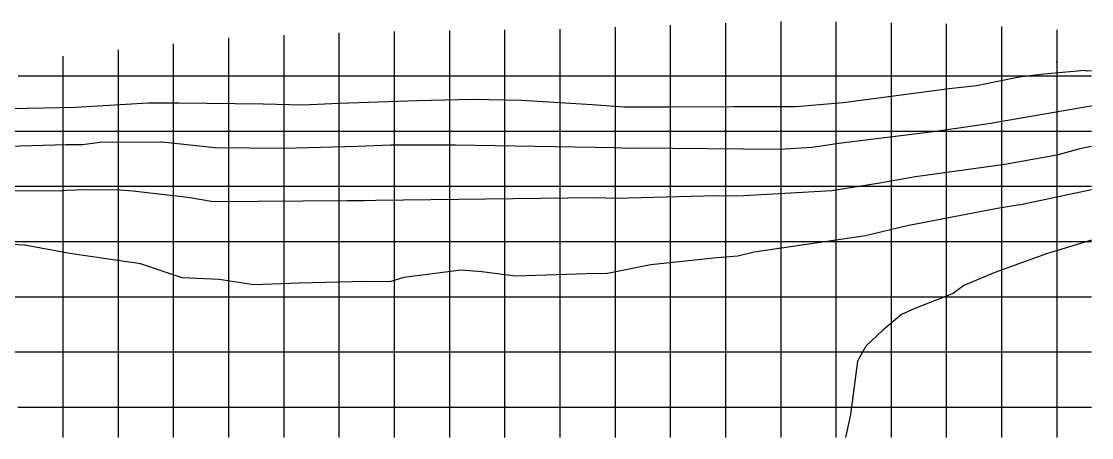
# Model space of a CAD drawing. Header units: millimetres. Extents: x 13.2 to 111, y -19 to -0.2.
# Drawn here: x 62.54 to 111, y -19 to -0.16 of the extents above; entities that cross this region are included whole.
import ezdxf

# ---------------------------------------------------------------- set-up
doc = ezdxf.new("R2010")
doc.units = ezdxf.units.MM
doc.header["$MEASUREMENT"] = 0
doc.layers.add('Ú²Ô 06', color=240, linetype='Continuous', true_color=0xff0033)

msp = doc.modelspace()

# ---------------------------------------------------------------- linework, layer by layer
at = {"layer": 'Ú²Ô 06'}
for p, q in [((89.422, -0.425, 26.979), (89.422, -0.517, 27.386)), ((91.922, -0.331, 26.635), (91.922, -0.442, 27.078)), ((91.922, -0.442, 27.078), (91.922, -0.54, 27.513)), ((94.422, -0.232, 26.345), (94.422, -0.476, 27.329)), ((94.422, -0.476, 27.329), (94.422, -0.573, 27.641)), ((96.922, -0.158, 26.215), (96.922, -0.21, 26.424)), ((96.922, -0.21, 26.424), (96.922, -0.627, 27.772)), ((99.422, -0.174, 26.246), (99.422, -0.674, 27.883)), ((101.922, -0.223, 26.44), (101.922, -0.483, 27.386)), ((101.922, -0.483, 27.386), (101.922, -0.891, 28.766)), ((104.422, -0.271, 26.817), (104.422, -0.283, 26.862)), ((104.422, -0.283, 26.862), (104.422, -0.481, 27.532)), ((104.422, -0.481, 27.532), (104.422, -1.059, 29.528)), ((106.922, -0.381, 27.466), (106.922, -0.571, 28.305)), ((71.922, -0.907, 28.309), (71.922, -0.923, 28.355)), ((71.922, -0.923, 28.355), (71.922, -0.976, 28.494)), ((74.422, -0.775, 28.146), (74.422, -1.368, 29.578)), ((76.922, -0.674, 27.986), (76.922, -0.76, 28.242)), ((76.922, -0.76, 28.242), (76.922, -1.188, 29.207)), ((79.422, -0.615, 27.825), (79.422, -0.939, 28.791)), ((79.422, -0.939, 28.791), (79.422, -1.439, 29.919)), ((81.922, -0.571, 27.663), (81.922, -0.871, 28.571)), ((81.922, -0.871, 28.571), (81.922, -1.122, 29.257)), ((84.422, -0.534, 27.496), (84.422, -0.831, 28.283)), ((84.422, -0.831, 28.283), (84.422, -1.31, 29.591)), ((86.922, -0.504, 27.316), (86.922, -0.766, 28.009)), ((86.922, -0.766, 28.009), (86.922, -1.379, 29.672)), ((89.422, -0.517, 27.386), (89.422, -0.976, 28.559)), ((91.922, -0.54, 27.513), (91.922, -0.966, 28.602)), ((91.922, -0.966, 28.602), (91.922, -1.273, 29.353)), ((94.422, -0.573, 27.641), (94.422, -0.867, 28.363)), ((94.422, -0.867, 28.363), (94.422, -1.291, 29.401)), ((96.922, -0.627, 27.772), (96.922, -1.073, 28.866)), ((99.422, -0.674, 27.883), (99.422, -0.681, 27.903)), ((99.422, -0.681, 27.903), (99.422, -0.685, 27.913)), ((99.422, -0.685, 27.913), (99.422, -1.404, 29.684)), ((101.922, -0.891, 28.766), (101.922, -1.243, 29.609)), ((106.922, -0.571, 28.305), (106.922, -0.959, 29.645)), ((106.922, -0.959, 29.645), (106.922, -1.524, 31.082)), ((109.422, -0.532, 28.277), (109.422, -0.855, 29.715)), ((109.422, -0.855, 29.715), (109.422, -0.873, 29.784)), ((109.422, -0.873, 29.784), (109.422, -0.898, 29.872)), ((109.422, -0.898, 29.872), (109.422, -1.72, 32.01)), ((66.922, -1.439, 28.751), (66.922, -1.918, 30.034)), ((69.422, -1.166, 28.504), (69.422, -1.494, 29.388)), ((71.922, -0.976, 28.494), (71.922, -1.68, 30.208)), ((74.422, -1.368, 29.578), (74.422, -1.713, 30.383)), ((76.922, -1.188, 29.207), (76.922, -1.77, 30.563)), ((79.422, -1.439, 29.919), (79.422, -1.802, 30.687)), ((81.922, -1.122, 29.257), (81.922, -1.741, 30.612)), ((84.422, -1.31, 29.591), (84.422, -1.559, 30.136)), ((86.922, -1.379, 29.672), (86.922, -1.609, 30.075)), ((89.422, -0.976, 28.559), (89.422, -1.302, 29.442)), ((89.422, -1.302, 29.442), (89.422, -1.917, 30.52)), ((91.922, -1.273, 29.353), (91.922, -2.028, 30.671)), ((94.422, -1.291, 29.401), (94.422, -1.605, 29.948)), ((96.922, -1.073, 28.866), (96.922, -1.338, 29.517)), ((96.922, -1.338, 29.517), (96.922, -2.052, 30.83)), ((99.422, -1.404, 29.684), (99.422, -1.495, 29.852)), ((101.922, -1.243, 29.609), (101.922, -1.74, 30.602)), ((104.422, -1.059, 29.528), (104.422, -1.13, 29.708)), ((104.422, -1.13, 29.708), (104.422, -1.854, 31.262)), ((64.422, -1.728, 29.06), (64.422, -1.768, 29.169)), ((64.422, -1.768, 29.169), (64.422, -2.327, 30.686)), ((66.922, -1.918, 30.034), (66.922, -2.013, 30.291)), ((69.422, -1.494, 29.388), (69.422, -1.784, 30.163)), ((69.422, -1.784, 30.163), (69.422, -2.387, 31.264)), ((71.922, -1.68, 30.208), (71.922, -2.095, 30.938)), ((74.422, -1.713, 30.383), (74.422, -2.735, 31.926)), ((76.922, -1.77, 30.563), (76.922, -2.354, 31.445)), ((79.422, -1.802, 30.687), (79.422, -2.342, 31.57)), ((81.922, -1.741, 30.612), (81.922, -1.812, 30.763)), ((81.922, -1.812, 30.763), (81.922, -1.888, 30.888)), ((81.922, -1.888, 30.888), (81.922, -2.69, 32.174)), ((84.422, -1.559, 30.136), (84.422, -2.35, 31.633)), ((86.922, -1.609, 30.075), (86.922, -2.004, 30.849)), ((89.422, -1.917, 30.52), (89.422, -2.025, 30.714)), ((94.422, -1.605, 29.948), (94.422, -2.165, 30.967)), ((99.422, -1.495, 29.852), (99.422, -2, 30.931)), ((101.922, -1.74, 30.602), (101.922, -1.916, 30.979)), ((101.922, -1.916, 30.979), (101.922, -2.585, 32.163)), ((104.422, -1.854, 31.262), (104.422, -1.977, 31.533)), ((106.922, -1.524, 31.082), (106.922, -1.807, 31.688)), ((106.922, -1.807, 31.688), (106.922, -1.935, 31.974)), ((106.922, -1.935, 31.974), (106.922, -2.039, 32.265)), ((109.422, -1.72, 32.01), (109.422, -1.945, 32.459)), ((64.422, -2.327, 30.686), (64.422, -3.355, 32.497)), ((66.922, -2.013, 30.291), (66.922, -2.219, 30.656)), ((66.922, -2.219, 30.656), (66.922, -3.052, 32.207)), ((69.422, -2.387, 31.264), (69.422, -2.634, 31.724)), ((71.922, -2.095, 30.938), (71.922, -2.851, 32.101)), ((76.922, -2.354, 31.445), (76.922, -3.178, 32.723)), ((79.422, -2.342, 31.57), (79.422, -2.945, 32.505)), ((84.422, -2.35, 31.633), (84.422, -2.413, 31.734)), ((84.422, -2.413, 31.734), (84.422, -2.698, 32.194)), ((86.922, -2.004, 30.849), (86.922, -2.374, 31.555)), ((86.922, -2.374, 31.555), (86.922, -2.849, 32.291)), ((89.422, -2.025, 30.714), (89.422, -2.207, 31.062)), ((89.422, -2.207, 31.062), (89.422, -2.602, 31.836)), ((91.922, -2.028, 30.671), (91.922, -2.21, 30.997)), ((91.922, -2.21, 30.997), (91.922, -2.295, 31.16)), ((91.922, -2.295, 31.16), (91.922, -2.481, 31.383)), ((94.422, -2.165, 30.967), (94.422, -2.854, 32)), ((96.922, -2.052, 30.83), (96.922, -2.083, 30.887)), ((96.922, -2.083, 30.887), (96.922, -2.099, 30.909)), ((96.922, -2.099, 30.909), (96.922, -4.569, 34.473)), ((99.422, -2, 30.931), (99.422, -2.33, 31.516)), ((99.422, -2.33, 31.516), (99.422, -4.01, 33.876)), ((104.422, -1.977, 31.533), (104.422, -2.256, 32.07)), ((104.422, -2.256, 32.07), (104.422, -3.185, 33.605)), ((106.922, -2.039, 32.265), (106.922, -2.321, 32.814)), ((106.922, -2.321, 32.814), (106.922, -3.049, 34.01)), ((110.701, -2.377, 33.68), (108.832, -2.553, 33.68)), ((109.422, -1.945, 32.459), (109.422, -2.029, 32.651)), ((109.422, -2.029, 32.651), (109.422, -1.991, 32.808)), ((109.422, -1.991, 32.808), (109.422, -2.007, 32.853)), ((109.422, -2.007, 32.853), (109.422, -2.03, 32.898)), ((109.422, -2.03, 32.898), (109.422, -2.548, 33.763)), ((110.766, -2.407, 33.68), (110.701, -2.377, 33.68)), ((111, -2.394, 33.68), (110.766, -2.407, 33.68)), ((66.136, -2.638, 31.342), (62.394, -2.638, 31.103)), ((69.403, -2.638, 31.728), (66.136, -2.638, 31.342)), ((69.941, -2.638, 31.778), (69.403, -2.638, 31.728)), ((69.422, -2.634, 31.724), (69.422, -3.12, 32.553)), ((70.691, -2.638, 31.771), (69.941, -2.638, 31.778)), ((74.349, -2.638, 31.776), (70.691, -2.638, 31.771)), ((71.922, -2.851, 32.101), (71.922, -3.448, 33.056)), ((76.355, -2.638, 31.852), (74.349, -2.638, 31.776)), ((74.422, -2.735, 31.926), (74.422, -3.285, 32.772)), ((80.173, -2.638, 32.072), (76.355, -2.638, 31.852)), ((80.916, -2.638, 32.089), (80.173, -2.638, 32.072)), ((82.391, -2.638, 32.092), (80.916, -2.638, 32.089)), ((81.922, -2.69, 32.174), (81.922, -3.002, 32.679)), ((84.459, -2.638, 32.097), (82.391, -2.638, 32.092)), ((84.422, -2.698, 32.194), (84.422, -3.257, 33.077)), ((85.853, -2.638, 32.018), (84.459, -2.638, 32.097)), ((87.538, -2.638, 31.932), (85.853, -2.638, 32.018)), ((86.922, -2.849, 32.291), (86.922, -3.005, 32.537)), ((88.157, -2.638, 31.995), (87.538, -2.638, 31.932)), ((89.695, -2.638, 31.885), (88.157, -2.638, 31.995)), ((89.422, -2.602, 31.836), (89.422, -2.754, 32.132)), ((89.422, -2.754, 32.132), (89.422, -3.391, 32.9)), ((89.819, -2.638, 31.876), (89.695, -2.638, 31.885)), ((89.94, -2.638, 31.872), (89.819, -2.638, 31.876)), ((91.701, -2.638, 31.605), (89.94, -2.638, 31.872)), ((92.349, -2.638, 31.64), (91.701, -2.638, 31.605)), ((91.922, -2.481, 31.383), (91.922, -3.258, 32.543)), ((95.138, -2.638, 31.688), (92.349, -2.638, 31.64)), ((94.422, -2.854, 32), (94.422, -3.924, 33.544)), ((97.158, -2.638, 31.687), (95.138, -2.638, 31.688)), ((102.102, -2.638, 32.258), (97.158, -2.638, 31.687)), ((101.922, -2.585, 32.163), (101.922, -2.729, 32.366)), ((101.922, -2.729, 32.366), (101.922, -4.164, 34.639)), ((102.271, -2.638, 32.293), (102.102, -2.638, 32.258)), ((105.763, -2.638, 32.955), (102.271, -2.638, 32.293)), ((107.834, -2.638, 33.632), (105.763, -2.638, 32.955)), ((107.72, -2.689, 33.68), (105.795, -3.072, 33.68)), ((108.832, -2.553, 33.68), (107.72, -2.689, 33.68)), ((110.636, -2.638, 34.064), (107.834, -2.638, 33.632)), ((109.422, -2.548, 33.763), (109.422, -2.866, 34.165)), ((109.422, -2.866, 34.165), (109.422, -3.76, 35.535)), ((111, -2.638, 34.138), (110.636, -2.638, 34.064)), ((64.422, -3.355, 32.497), (64.422, -3.435, 32.643)), ((66.922, -3.052, 32.207), (66.922, -3.483, 32.944)), ((69.422, -3.12, 32.553), (69.422, -3.516, 33.188)), ((74.422, -3.285, 32.772), (74.422, -3.38, 32.925)), ((74.422, -3.38, 32.925), (74.422, -3.548, 33.163)), ((76.922, -3.178, 32.723), (76.922, -3.866, 33.678)), ((79.422, -2.945, 32.505), (79.422, -4.481, 34.638)), ((81.922, -3.002, 32.679), (81.922, -4.09, 34.189)), ((84.422, -3.257, 33.077), (84.422, -3.44, 33.327)), ((86.922, -3.005, 32.537), (86.922, -4.438, 34.486)), ((89.422, -3.391, 32.9), (89.422, -3.519, 32.992)), ((91.922, -3.258, 32.543), (91.922, -3.47, 32.888)), ((104.544, -3.216, 33.68), (99.748, -3.843, 33.68)), ((104.422, -3.185, 33.605), (104.422, -3.767, 34.527)), ((105.795, -3.072, 33.68), (104.544, -3.216, 33.68)), ((106.922, -3.049, 34.01), (106.922, -3.337, 34.373)), ((106.922, -3.337, 34.373), (106.922, -3.609, 34.79)), ((64.422, -3.435, 32.643), (64.422, -3.49, 32.736)), ((64.422, -3.49, 32.736), (64.422, -5.066, 35.302)), ((68.28, -3.865, 33.68), (64.989, -4.061, 33.68)), ((66.922, -3.483, 32.944), (66.922, -4.515, 34.585)), ((68.97, -3.86, 33.68), (68.28, -3.865, 33.68)), ((69.667, -3.865, 33.68), (68.97, -3.86, 33.68)), ((69.422, -3.516, 33.188), (69.422, -3.745, 33.512)), ((69.422, -3.745, 33.512), (69.422, -5.429, 35.892)), ((73.491, -3.903, 33.68), (69.667, -3.865, 33.68)), ((71.922, -3.448, 33.056), (71.922, -4.502, 34.55)), ((74.422, -3.548, 33.163), (74.422, -4.976, 35.125)), ((76.927, -3.867, 33.68), (75.289, -3.944, 33.68)), ((76.922, -3.866, 33.678), (76.922, -5.038, 35.216)), ((80.48, -3.758, 33.68), (76.927, -3.867, 33.68)), ((82.975, -3.697, 33.68), (80.48, -3.758, 33.68)), ((85.183, -3.744, 33.68), (82.975, -3.697, 33.68)), ((84.422, -3.44, 33.327), (84.422, -5.12, 35.388)), ((88.385, -3.93, 33.68), (85.183, -3.744, 33.68)), ((89.422, -3.519, 32.992), (89.422, -5.008, 35.064)), ((91.922, -3.47, 32.888), (91.922, -3.983, 33.592)), ((99.748, -3.843, 33.68), (97.604, -4.019, 33.68)), ((104.422, -3.767, 34.527), (104.422, -4.737, 35.75)), ((106.922, -3.609, 34.79), (106.922, -6.27, 38.19)), ((109.422, -3.76, 35.535), (109.422, -6.233, 38.695)), ((64.989, -4.061, 33.68), (62.073, -4.109, 33.68)), ((75.289, -3.944, 33.68), (73.491, -3.903, 33.68)), ((81.922, -4.09, 34.189), (81.922, -4.863, 35.138)), ((89.822, -4.045, 33.68), (88.385, -3.93, 33.68)), ((91.854, -4.047, 33.68), (89.822, -4.045, 33.68)), ((94.787, -4.018, 33.68), (91.854, -4.047, 33.68)), ((91.922, -3.983, 33.592), (91.922, -5.493, 35.688)), ((94.422, -3.924, 33.544), (94.422, -5.205, 35.323)), ((97.604, -4.019, 33.68), (94.787, -4.018, 33.68)), ((99.422, -4.01, 33.876), (99.422, -4.562, 34.751)), ((101.922, -4.164, 34.639), (101.922, -6.859, 38.036)), ((110.972, -3.997, 36.18), (106.332, -4.799, 36.18)), ((111, -3.989, 36.18), (110.972, -3.997, 36.18)), ((66.922, -4.515, 34.585), (66.922, -5.34, 35.751)), ((71.922, -4.502, 34.55), (71.922, -4.756, 34.9)), ((71.922, -4.756, 34.9), (71.922, -7.089, 37.541)), ((79.422, -4.481, 34.638), (79.422, -4.785, 35.037)), ((79.422, -4.785, 35.037), (79.422, -5.594, 35.989)), ((86.922, -4.438, 34.486), (86.922, -5.377, 35.638)), ((96.922, -4.569, 34.473), (96.922, -4.918, 34.958)), ((99.422, -4.562, 34.751), (99.422, -5.615, 36.078)), ((106.332, -4.799, 36.18), (103.952, -5.136, 36.18)), ((104.422, -4.737, 35.75), (104.422, -7.588, 39.436)), ((65.405, -5.138, 35.444), (59.575, -5.138, 35.185)), ((64.422, -5.066, 35.302), (64.422, -5.23, 35.528)), ((64.422, -5.23, 35.528), (64.422, -5.821, 36.277)), ((65.585, -5.138, 35.449), (65.405, -5.138, 35.444)), ((65.621, -5.138, 35.453), (65.585, -5.138, 35.449)), ((68.921, -5.138, 35.486), (65.621, -5.138, 35.453)), ((70.213, -5.138, 35.471), (68.921, -5.138, 35.486)), ((71.352, -5.138, 35.338), (70.213, -5.138, 35.471)), ((76.06, -5.138, 35.293), (71.352, -5.138, 35.338)), ((74.422, -4.976, 35.125), (74.422, -5.91, 36.182)), ((76.129, -5.138, 35.295), (76.06, -5.138, 35.293)), ((79.868, -5.138, 35.474), (76.129, -5.138, 35.295)), ((76.922, -5.038, 35.216), (76.922, -5.47, 35.724)), ((81.081, -5.138, 35.473), (79.868, -5.138, 35.474)), ((84.591, -5.138, 35.405), (81.081, -5.138, 35.473)), ((81.922, -4.863, 35.138), (81.922, -5.613, 36.009)), ((84.422, -5.12, 35.388), (84.422, -7.024, 37.6)), ((88.674, -5.138, 35.299), (84.591, -5.138, 35.405)), ((89.547, -5.138, 35.23), (88.674, -5.138, 35.299)), ((89.422, -5.008, 35.064), (89.422, -5.436, 35.646)), ((89.999, -5.138, 35.179), (89.547, -5.138, 35.23)), ((90.693, -5.138, 35.178), (89.999, -5.138, 35.179)), ((95.011, -5.138, 35.237), (90.693, -5.138, 35.178)), ((94.422, -5.205, 35.323), (94.422, -8.309, 38.968)), ((97.57, -5.138, 35.209), (95.011, -5.138, 35.237)), ((96.922, -4.918, 34.958), (96.922, -5.873, 36.08)), ((98.008, -5.138, 35.24), (97.57, -5.138, 35.209)), ((98.495, -5.138, 35.333), (98.008, -5.138, 35.24)), ((103.95, -5.138, 36.181), (98.495, -5.138, 35.333)), ((103.952, -5.136, 36.18), (99.548, -5.68, 36.18)), ((106.468, -5.138, 36.643), (103.95, -5.138, 36.181)), ((110.181, -5.138, 37.463), (106.468, -5.138, 36.643)), ((111, -5.138, 37.781), (110.181, -5.138, 37.463)), ((64.564, -5.739, 36.18), (59.632, -5.883, 36.18)), ((65.313, -5.746, 36.18), (64.564, -5.739, 36.18)), ((66.087, -5.642, 36.18), (65.313, -5.746, 36.18)), ((68.878, -5.628, 36.18), (66.087, -5.642, 36.18)), ((66.922, -5.34, 35.751), (66.922, -6.264, 37.078)), ((68.894, -5.63, 36.18), (68.878, -5.628, 36.18)), ((68.918, -5.632, 36.18), (68.894, -5.63, 36.18)), ((71.303, -5.881, 36.18), (68.918, -5.632, 36.18)), ((69.422, -5.429, 35.892), (69.422, -6.029, 36.567)), ((76.922, -5.47, 35.724), (76.922, -6.539, 37.025)), ((79.258, -5.762, 36.18), (77.765, -5.823, 36.18)), ((82.191, -5.764, 36.18), (79.258, -5.762, 36.18)), ((79.422, -5.594, 35.989), (79.422, -6.345, 36.837)), ((81.922, -5.613, 36.009), (81.922, -6.718, 37.256)), ((89.386, -5.884, 36.18), (82.191, -5.764, 36.18)), ((86.922, -5.377, 35.638), (86.922, -6.515, 36.961)), ((89.422, -5.436, 35.646), (89.422, -5.635, 35.889)), ((89.422, -5.635, 35.889), (89.422, -5.875, 36.168)), ((91.922, -5.493, 35.688), (91.922, -6.805, 37.23)), ((99.548, -5.68, 36.18), (98.343, -5.872, 36.18)), ((99.422, -5.615, 36.078), (99.422, -8.243, 39.212)), ((64.422, -5.821, 36.277), (64.422, -7.641, 38.437)), ((66.922, -6.264, 37.078), (66.922, -6.707, 37.571)), ((69.422, -6.029, 36.567), (69.422, -7.437, 38.126)), ((74.428, -5.907, 36.18), (71.303, -5.881, 36.18)), ((74.422, -5.91, 36.182), (74.422, -6.928, 37.422)), ((77.765, -5.823, 36.18), (74.428, -5.907, 36.18)), ((90.041, -5.907, 36.18), (89.386, -5.884, 36.18)), ((89.422, -5.875, 36.168), (89.422, -8.389, 38.909)), ((90.413, -5.897, 36.18), (90.041, -5.907, 36.18)), ((96.848, -5.957, 36.18), (90.413, -5.897, 36.18)), ((98.343, -5.872, 36.18), (96.848, -5.957, 36.18)), ((96.922, -5.873, 36.08), (96.922, -8.826, 39.761)), ((106.922, -6.27, 38.19), (106.922, -8.281, 40.79)), ((109.432, -6.219, 38.68), (107.066, -6.629, 38.68)), ((109.422, -6.233, 38.695), (109.422, -6.958, 39.706)), ((110.46, -5.933, 38.68), (109.432, -6.219, 38.68)), ((111, -5.82, 38.68), (110.46, -5.933, 38.68)), ((66.922, -6.707, 37.571), (66.922, -7.505, 38.419)), ((76.922, -6.539, 37.025), (76.922, -8.222, 38.632)), ((79.422, -6.345, 36.837), (79.422, -8.11, 38.543)), ((81.922, -6.718, 37.256), (81.922, -7.628, 38.136)), ((86.922, -6.515, 36.961), (86.922, -7.73, 38.286)), ((107.066, -6.629, 38.68), (103.026, -7.201, 38.68)), ((71.922, -7.089, 37.541), (71.922, -7.317, 37.818)), ((74.422, -6.928, 37.422), (74.422, -7.876, 38.327)), ((84.422, -7.024, 37.6), (84.422, -7.09, 37.675)), ((84.422, -7.09, 37.675), (84.422, -7.145, 37.729)), ((84.422, -7.145, 37.729), (84.422, -9.154, 39.555)), ((91.922, -6.805, 37.23), (91.922, -8.417, 39.015)), ((103.026, -7.201, 38.68), (101.41, -7.479, 38.68)), ((101.922, -6.859, 38.036), (101.922, -6.895, 38.081)), ((101.922, -6.895, 38.081), (101.922, -9.124, 40.769)), ((109.422, -6.958, 39.706), (109.422, -8.614, 41.808)), ((64.424, -7.638, 38.432), (61.245, -7.638, 38.464)), ((64.422, -7.641, 38.437), (64.422, -7.905, 38.771)), ((64.816, -7.638, 38.499), (64.424, -7.638, 38.432)), ((66.241, -7.638, 38.54), (64.816, -7.638, 38.499)), ((67.099, -7.638, 38.538), (66.241, -7.638, 38.54)), ((66.922, -7.505, 38.419), (66.922, -7.917, 38.79)), ((67.401, -7.638, 38.519), (67.099, -7.638, 38.538)), ((70.866, -7.638, 38.157), (67.401, -7.638, 38.519)), ((69.422, -7.437, 38.126), (69.422, -8.538, 39.121)), ((71.206, -7.638, 38.106), (70.866, -7.638, 38.157)), ((72.705, -7.638, 38.117), (71.206, -7.638, 38.106)), ((71.922, -7.317, 37.818), (71.922, -7.529, 38.021)), ((71.922, -7.529, 38.021), (71.922, -9.817, 39.913)), ((78.297, -7.638, 38.06), (72.705, -7.638, 38.117)), ((81.871, -7.638, 38.144), (78.297, -7.638, 38.06)), ((84.699, -7.638, 38.18), (81.871, -7.638, 38.144)), ((81.922, -7.628, 38.136), (81.922, -8.85, 39.247)), ((86.57, -7.638, 38.198), (84.699, -7.638, 38.18)), ((89.612, -7.638, 38.083), (86.57, -7.638, 38.198)), ((86.922, -7.73, 38.286), (86.922, -8.871, 39.324)), ((93.307, -7.638, 38.192), (89.612, -7.638, 38.083)), ((95.367, -7.638, 38.17), (93.307, -7.638, 38.192)), ((99.147, -7.638, 38.437), (95.367, -7.638, 38.17)), ((101.282, -7.638, 38.844), (99.147, -7.638, 38.437)), ((101.41, -7.479, 38.68), (99.233, -7.827, 38.68)), ((104.601, -7.638, 39.533), (101.282, -7.638, 38.844)), ((104.422, -7.588, 39.436), (104.422, -8.874, 40.986)), ((107.47, -7.638, 40.058), (104.601, -7.638, 39.533)), ((108.449, -7.638, 40.275), (107.47, -7.638, 40.058)), ((108.735, -7.638, 40.386), (108.449, -7.638, 40.275)), ((111, -7.638, 40.988), (108.735, -7.638, 40.386)), ((64.326, -7.845, 38.68), (61.058, -7.818, 38.68)), ((64.555, -7.815, 38.68), (64.326, -7.845, 38.68)), ((64.422, -7.905, 38.771), (64.422, -7.993, 38.865)), ((64.422, -7.993, 38.865), (64.422, -8.177, 39.031)), ((64.422, -8.177, 39.031), (64.422, -9.537, 40.346)), ((65.46, -7.79, 38.68), (64.555, -7.815, 38.68)), ((66.999, -7.795, 38.68), (65.46, -7.79, 38.68)), ((66.922, -7.917, 38.79), (66.922, -9.281, 39.967)), ((67.591, -7.837, 38.68), (66.999, -7.795, 38.68)), ((70.083, -8.126, 38.68), (67.591, -7.837, 38.68)), ((71.225, -8.332, 38.68), (70.083, -8.126, 38.68)), ((74.422, -7.876, 38.327), (74.422, -9.228, 39.445)), ((76.922, -8.222, 38.632), (76.922, -8.64, 38.977)), ((84.821, -8.186, 38.68), (78.584, -8.272, 38.68)), ((79.422, -8.11, 38.543), (79.422, -8.546, 38.939)), ((88.501, -8.146, 38.68), (84.821, -8.186, 38.68)), ((89.478, -8.18, 38.68), (88.501, -8.146, 38.68)), ((94.007, -8.059, 38.68), (89.478, -8.18, 38.68)), ((94.988, -8.068, 38.68), (94.007, -8.059, 38.68)), ((99.233, -7.827, 38.68), (94.988, -8.068, 38.68)), ((111, -7.789, 41.18), (107.932, -8.431, 41.18)), ((69.422, -8.538, 39.121), (69.422, -9.271, 39.73)), ((77.309, -8.276, 38.68), (71.225, -8.332, 38.68)), ((76.922, -8.64, 38.977), (76.922, -9.786, 39.858)), ((78.07, -8.284, 38.68), (77.309, -8.276, 38.68)), ((78.584, -8.272, 38.68), (78.07, -8.284, 38.68)), ((79.422, -8.546, 38.939), (79.422, -9.197, 39.456)), ((89.422, -8.389, 38.909), (89.422, -8.39, 38.911)), ((89.422, -8.39, 38.911), (89.422, -10.284, 40.434)), ((91.922, -8.417, 39.015), (91.922, -9.45, 39.929)), ((94.422, -8.309, 38.968), (94.422, -8.445, 39.119)), ((94.422, -8.445, 39.119), (94.422, -10.512, 40.948)), ((99.422, -8.243, 39.212), (99.422, -9.242, 40.458)), ((106.656, -8.65, 41.18), (102.656, -9.406, 41.18)), ((107.641, -8.481, 41.18), (106.656, -8.65, 41.18)), ((106.922, -8.281, 40.79), (106.922, -8.623, 41.203)), ((106.922, -8.623, 41.203), (106.922, -8.88, 41.453)), ((107.799, -8.458, 41.18), (107.641, -8.481, 41.18)), ((107.892, -8.442, 41.18), (107.799, -8.458, 41.18)), ((107.932, -8.431, 41.18), (107.892, -8.442, 41.18)), ((109.422, -8.614, 41.808), (109.422, -8.96, 42.144)), ((79.422, -9.197, 39.456), (79.422, -9.623, 39.823)), ((81.922, -8.85, 39.247), (81.922, -10.677, 40.698)), ((84.422, -9.154, 39.555), (84.422, -9.663, 39.96)), ((86.922, -8.871, 39.324), (86.922, -9.681, 39.976)), ((96.922, -8.826, 39.761), (96.922, -10.037, 40.835)), ((101.922, -9.124, 40.769), (101.922, -9.384, 41.023)), ((104.422, -8.874, 40.986), (104.422, -9.458, 41.556)), ((106.922, -8.88, 41.453), (106.922, -9.569, 42.226)), ((109.422, -8.96, 42.144), (109.422, -9.7, 42.975)), ((64.422, -9.537, 40.346), (64.422, -9.839, 40.638)), ((66.922, -9.281, 39.967), (66.922, -10.52, 40.839)), ((69.422, -9.271, 39.73), (69.422, -10.614, 40.668)), ((74.422, -9.228, 39.445), (74.422, -9.978, 40.021)), ((79.422, -9.623, 39.823), (79.422, -10.406, 40.452)), ((84.422, -9.663, 39.96), (84.422, -10.454, 40.516)), ((86.922, -9.681, 39.976), (86.922, -10.403, 40.495)), ((91.922, -9.45, 39.929), (91.922, -10.495, 40.743)), ((99.422, -9.242, 40.458), (99.422, -9.442, 40.634)), ((99.422, -9.442, 40.634), (99.422, -10.667, 41.705)), ((102.656, -9.406, 41.18), (100.769, -9.869, 41.18)), ((101.922, -9.384, 41.023), (101.922, -10.604, 41.969)), ((104.422, -9.458, 41.556), (104.422, -9.831, 41.846)), ((106.922, -9.569, 42.226), (106.922, -10.009, 42.595)), ((63.278, -10.138, 40.993), (60.924, -10.138, 41.129)), ((65.264, -10.138, 40.741), (63.278, -10.138, 40.993)), ((64.422, -9.839, 40.638), (64.422, -10.984, 41.443)), ((66.582, -10.138, 40.6), (65.264, -10.138, 40.741)), ((68.128, -10.138, 40.464), (66.582, -10.138, 40.6)), ((70.79, -10.138, 40.199), (68.128, -10.138, 40.464)), ((71.134, -10.138, 40.142), (70.79, -10.138, 40.199)), ((71.437, -10.138, 40.134), (71.134, -10.138, 40.142)), ((76.331, -10.138, 40.105), (71.437, -10.138, 40.134)), ((71.922, -9.817, 39.913), (71.922, -9.972, 40.032)), ((71.922, -9.972, 40.032), (71.922, -10.623, 40.42)), ((74.422, -9.978, 40.021), (74.422, -10.816, 40.521)), ((76.641, -10.138, 40.102), (76.331, -10.138, 40.105)), ((77.012, -10.138, 40.111), (76.641, -10.138, 40.102)), ((76.922, -9.786, 39.858), (76.922, -10.008, 40.036)), ((76.922, -10.008, 40.036), (76.922, -10.081, 40.075)), ((76.922, -10.081, 40.075), (76.922, -11.744, 41.09)), ((77.738, -10.138, 40.172), (77.012, -10.138, 40.111)), ((79.994, -10.138, 40.258), (77.738, -10.138, 40.172)), ((81.011, -10.138, 40.245), (79.994, -10.138, 40.258)), ((83.73, -10.138, 40.318), (81.011, -10.138, 40.245)), ((84.752, -10.138, 40.282), (83.73, -10.138, 40.318)), ((88.817, -10.138, 40.323), (84.752, -10.138, 40.282)), ((89.939, -10.138, 40.312), (88.817, -10.138, 40.323)), ((93.54, -10.138, 40.588), (89.939, -10.138, 40.312)), ((94.613, -10.138, 40.623), (93.54, -10.138, 40.588)), ((96.499, -10.138, 40.869), (94.613, -10.138, 40.623)), ((100.769, -9.869, 41.18), (95.715, -10.607, 41.18)), ((101.191, -10.138, 41.468), (96.499, -10.138, 40.869)), ((96.922, -10.037, 40.835), (96.922, -10.627, 41.351)), ((103.609, -10.138, 41.929), (101.191, -10.138, 41.468)), ((105.086, -10.138, 42.182), (103.609, -10.138, 41.929)), ((104.422, -9.831, 41.846), (104.422, -11.834, 43.301)), ((107.311, -10.138, 42.802), (105.086, -10.138, 42.182)), ((106.922, -10.009, 42.595), (106.922, -11.487, 43.73)), ((111, -10.138, 43.744), (107.311, -10.138, 42.802)), ((111, -10.06, 43.68), (108.959, -10.683, 43.68)), ((109.422, -9.7, 42.975), (109.422, -10.837, 43.926)), ((62.677, -10.295, 41.18), (60.875, -10.186, 41.18)), ((64.738, -10.666, 41.18), (62.677, -10.295, 41.18)), ((66.922, -10.52, 40.839), (66.922, -11.309, 41.409)), ((69.422, -10.614, 40.668), (69.422, -12.25, 41.489)), ((71.922, -10.623, 40.42), (71.922, -11.693, 41.08)), ((79.422, -10.406, 40.452), (79.422, -11.407, 40.974)), ((84.422, -10.454, 40.516), (84.422, -12.035, 41.414)), ((86.922, -10.403, 40.495), (86.922, -11.167, 40.927)), ((89.422, -10.284, 40.434), (89.422, -10.424, 40.535)), ((89.422, -10.424, 40.535), (89.422, -11.153, 40.948)), ((91.922, -10.495, 40.743), (91.922, -11.846, 41.736)), ((94.422, -10.512, 40.948), (94.422, -10.583, 41.003)), ((94.422, -10.583, 41.003), (94.422, -10.675, 41.071)), ((95.715, -10.607, 41.18), (94.986, -10.779, 41.18)), ((96.922, -10.627, 41.351), (96.922, -11.737, 41.977)), ((101.922, -10.604, 41.969), (101.922, -10.707, 42.06)), ((64.422, -10.984, 41.443), (64.422, -11.508, 41.821)), ((67.405, -11.064, 41.18), (64.738, -10.666, 41.18)), ((67.657, -11.095, 41.18), (67.405, -11.064, 41.18)), ((67.931, -11.134, 41.18), (67.657, -11.095, 41.18)), ((69.816, -11.765, 41.18), (67.931, -11.134, 41.18)), ((74.422, -10.816, 40.521), (74.422, -11.739, 41.056)), ((81.922, -10.677, 40.698), (81.922, -10.884, 40.875)), ((81.922, -10.884, 40.875), (81.922, -11.094, 40.98)), ((81.922, -11.094, 40.98), (81.922, -12.464, 41.672)), ((94.027, -10.865, 41.18), (91.036, -11.184, 41.18)), ((94.606, -10.812, 41.18), (94.027, -10.865, 41.18)), ((94.422, -10.675, 41.071), (94.422, -12.289, 42.212)), ((94.986, -10.779, 41.18), (94.606, -10.812, 41.18)), ((99.422, -10.667, 41.705), (99.422, -11.44, 42.141)), ((101.922, -10.707, 42.06), (101.922, -10.756, 42.087)), ((101.922, -10.756, 42.087), (101.922, -10.978, 42.189)), ((101.922, -10.978, 42.189), (101.922, -12.962, 43.29)), ((108.959, -10.683, 43.68), (106.613, -11.533, 43.68)), ((109.422, -10.837, 43.926), (109.422, -11.115, 44.14)), ((109.422, -11.115, 44.14), (109.422, -11.435, 44.335)), ((64.422, -11.508, 41.821), (64.422, -12.532, 42.387)), ((66.922, -11.309, 41.409), (66.922, -11.522, 41.526)), ((66.922, -11.522, 41.526), (66.922, -12.138, 41.762)), ((79.422, -11.407, 40.974), (79.422, -11.517, 41.028)), ((79.422, -11.517, 41.028), (79.422, -11.607, 41.074)), ((79.422, -11.607, 41.074), (79.422, -13.701, 41.855)), ((82.456, -11.419, 41.18), (79.864, -11.759, 41.18)), ((83.393, -11.49, 41.18), (82.456, -11.419, 41.18)), ((84.922, -11.687, 41.18), (83.393, -11.49, 41.18)), ((88.134, -11.589, 41.18), (84.922, -11.687, 41.18)), ((86.922, -11.167, 40.927), (86.922, -12.108, 41.445)), ((89.076, -11.57, 41.18), (88.134, -11.589, 41.18)), ((91.036, -11.184, 41.18), (89.076, -11.57, 41.18)), ((89.422, -11.153, 40.948), (89.422, -11.843, 41.407)), ((99.422, -11.44, 42.141), (99.422, -13.222, 42.96)), ((106.613, -11.533, 43.68), (105.222, -12.114, 43.68)), ((106.922, -11.487, 43.73), (106.922, -12.643, 44.436)), ((109.422, -11.435, 44.335), (109.422, -11.775, 44.605)), ((71.501, -11.836, 41.18), (69.816, -11.765, 41.18)), ((73.07, -12.083, 41.18), (71.501, -11.836, 41.18)), ((71.922, -11.693, 41.08), (71.922, -13.122, 41.758)), ((75.115, -12.002, 41.18), (73.07, -12.083, 41.18)), ((74.422, -11.739, 41.056), (74.422, -12.741, 41.483)), ((78.142, -11.926, 41.18), (75.115, -12.002, 41.18)), ((76.922, -11.744, 41.09), (76.922, -12.347, 41.343)), ((79.213, -11.953, 41.18), (78.142, -11.926, 41.18)), ((79.864, -11.759, 41.18), (79.213, -11.953, 41.18)), ((84.422, -12.035, 41.414), (84.422, -12.433, 41.613)), ((86.922, -12.108, 41.445), (86.922, -12.982, 41.792)), ((89.422, -11.843, 41.407), (89.422, -12.051, 41.497)), ((89.422, -12.051, 41.497), (89.422, -13.419, 42.058)), ((91.922, -11.846, 41.736), (91.922, -11.862, 41.747)), ((91.922, -11.862, 41.747), (91.922, -12.024, 41.818)), ((91.922, -12.024, 41.818), (91.922, -12.934, 42.211)), ((96.922, -11.737, 41.977), (96.922, -12.047, 42.196)), ((96.922, -12.047, 42.196), (96.922, -13.117, 42.707)), ((104.422, -11.834, 43.301), (104.422, -11.86, 43.321)), ((104.422, -11.86, 43.321), (104.422, -11.865, 43.324)), ((104.422, -11.865, 43.324), (104.422, -11.882, 43.331)), ((104.422, -11.882, 43.331), (104.422, -13.314, 44.032)), ((105.222, -12.114, 43.68), (104.73, -12.473, 43.68)), ((109.422, -11.775, 44.605), (109.422, -12.102, 44.829)), ((109.422, -12.102, 44.829), (109.422, -12.233, 44.893)), ((64.422, -12.532, 42.387), (64.422, -13.647, 42.813)), ((66.922, -12.138, 41.762), (66.922, -13.371, 42.304)), ((69.422, -12.25, 41.489), (69.422, -12.544, 41.67)), ((69.422, -12.544, 41.67), (69.422, -12.71, 41.749)), ((76.922, -12.347, 41.343), (76.922, -13.667, 41.823)), ((81.922, -12.464, 41.672), (81.922, -12.81, 41.801)), ((84.422, -12.433, 41.613), (84.422, -13.536, 41.993)), ((94.422, -12.289, 42.212), (94.422, -12.512, 42.316)), ((94.422, -12.512, 42.316), (94.422, -12.93, 42.49)), ((104.73, -12.473, 43.68), (103.001, -13.152, 43.68)), ((109.422, -12.233, 44.893), (109.422, -12.622, 45.063)), ((62.896, -12.638, 42.63), (61.509, -12.638, 42.777)), ((64.16, -12.638, 42.477), (62.896, -12.638, 42.63)), ((66.551, -12.638, 42.023), (64.16, -12.638, 42.477)), ((69.075, -12.638, 41.742), (66.551, -12.638, 42.023)), ((69.109, -12.638, 41.736), (69.075, -12.638, 41.742)), ((69.146, -12.638, 41.735), (69.109, -12.638, 41.736)), ((73.362, -12.638, 41.421), (69.146, -12.638, 41.735)), ((69.422, -12.71, 41.749), (69.422, -13.45, 41.989)), ((74.519, -12.638, 41.44), (73.362, -12.638, 41.421)), ((74.422, -12.741, 41.483), (74.422, -13.207, 41.679)), ((76.077, -12.638, 41.457), (74.519, -12.638, 41.44)), ((79.159, -12.638, 41.429), (76.077, -12.638, 41.457)), ((82.404, -12.638, 41.791), (79.159, -12.638, 41.429)), ((81.922, -12.81, 41.801), (81.922, -14.156, 42.131)), ((82.417, -12.638, 41.792), (82.404, -12.638, 41.791)), ((82.425, -12.638, 41.791), (82.417, -12.638, 41.792)), ((85.219, -12.638, 41.641), (82.425, -12.638, 41.791)), ((85.873, -12.638, 41.66), (85.219, -12.638, 41.641)), ((88.783, -12.638, 41.647), (85.873, -12.638, 41.66)), ((86.922, -12.982, 41.792), (86.922, -14.16, 42.137)), ((90.997, -12.638, 41.961), (88.783, -12.638, 41.647)), ((91.839, -12.638, 42.072), (90.997, -12.638, 41.961)), ((93.492, -12.638, 42.277), (91.839, -12.638, 42.072)), ((91.922, -12.934, 42.211), (91.922, -12.969, 42.218)), ((91.922, -12.969, 42.218), (91.922, -14.591, 42.559)), ((94.286, -12.638, 42.361), (93.492, -12.638, 42.277)), ((95.534, -12.638, 42.431), (94.286, -12.638, 42.361)), ((94.422, -12.93, 42.49), (94.422, -13.148, 42.554)), ((97.189, -12.638, 42.487), (95.534, -12.638, 42.431)), ((98.478, -12.638, 42.593), (97.189, -12.638, 42.487)), ((100.889, -12.638, 42.844), (98.478, -12.638, 42.593)), ((102.656, -12.638, 43.298), (100.889, -12.638, 42.844)), ((101.922, -12.962, 43.29), (101.922, -13.495, 43.591)), ((103.563, -12.638, 43.536), (102.656, -12.638, 43.298)), ((104.815, -12.638, 43.776), (103.563, -12.638, 43.536)), ((106.905, -12.638, 44.428), (104.815, -12.638, 43.776)), ((107.707, -12.638, 44.633), (106.905, -12.638, 44.428)), ((106.922, -12.643, 44.436), (106.922, -12.92, 44.554)), ((106.922, -12.92, 44.554), (106.922, -13.836, 44.807)), ((107.891, -12.638, 44.703), (107.707, -12.638, 44.633)), ((109.262, -12.638, 45.031), (107.891, -12.638, 44.703)), ((110.181, -12.638, 45.238), (109.262, -12.638, 45.031)), ((109.422, -12.622, 45.063), (109.422, -13.337, 45.268)), ((110.433, -12.638, 45.289), (110.181, -12.638, 45.238)), ((111, -12.638, 45.382), (110.433, -12.638, 45.289)), ((66.922, -13.371, 42.304), (66.922, -14.113, 42.572)), ((69.422, -13.45, 41.989), (69.422, -14.818, 42.481)), ((71.922, -13.122, 41.758), (71.922, -14.213, 42.111)), ((74.422, -13.207, 41.679), (74.422, -13.477, 41.777)), ((74.422, -13.477, 41.777), (74.422, -14.413, 41.991)), ((84.422, -13.536, 41.993), (84.422, -14.307, 42.193)), ((89.422, -13.419, 42.058), (89.422, -13.806, 42.139)), ((94.422, -13.148, 42.554), (94.422, -13.626, 42.653)), ((96.922, -13.117, 42.707), (96.922, -13.139, 42.716)), ((96.922, -13.139, 42.716), (96.922, -13.204, 42.736)), ((96.922, -13.204, 42.736), (96.922, -13.921, 42.989)), ((99.422, -13.222, 42.96), (99.422, -13.574, 43.134)), ((102.393, -13.434, 43.68), (101.526, -14.155, 43.68)), ((101.922, -13.495, 43.591), (101.922, -14.287, 43.804)), ((103.001, -13.152, 43.68), (102.393, -13.434, 43.68)), ((104.422, -13.314, 44.032), (104.422, -13.524, 44.082)), ((104.422, -13.524, 44.082), (104.422, -13.892, 44.121)), ((109.422, -13.337, 45.268), (109.422, -13.893, 45.415)), ((64.422, -13.647, 42.813), (64.422, -14.62, 43.021)), ((76.922, -13.667, 41.823), (76.922, -15.205, 42.175)), ((79.422, -13.701, 41.855), (79.422, -13.87, 41.896)), ((79.422, -13.87, 41.896), (79.422, -14.011, 41.931)), ((79.422, -14.011, 41.931), (79.422, -14.333, 41.967)), ((89.422, -13.806, 42.139), (89.422, -17.575, 42.64)), ((94.422, -13.626, 42.653), (94.422, -14.205, 42.774)), ((96.922, -13.921, 42.989), (96.922, -14.589, 43.092)), ((99.422, -13.574, 43.134), (99.422, -13.765, 43.202)), ((99.422, -13.765, 43.202), (99.422, -14.907, 43.378)), ((104.422, -13.892, 44.121), (104.422, -15.678, 44.403)), ((106.922, -13.836, 44.807), (106.922, -13.924, 44.817)), ((106.922, -13.924, 44.817), (106.922, -15.3, 44.923)), ((109.422, -13.893, 45.415), (109.422, -15.103, 45.488)), ((66.922, -14.113, 42.572), (66.922, -17.515, 43.184)), ((71.922, -14.213, 42.111), (71.922, -15.374, 42.431)), ((74.422, -14.413, 41.991), (74.422, -15.879, 42.395)), ((79.422, -14.333, 41.967), (79.422, -16.526, 42.438)), ((81.922, -14.156, 42.131), (81.922, -14.433, 42.199)), ((81.922, -14.433, 42.199), (81.922, -15.238, 42.323)), ((84.422, -14.307, 42.193), (84.422, -15.139, 42.33)), ((86.922, -14.16, 42.137), (86.922, -15.398, 42.304)), ((94.422, -14.205, 42.774), (94.422, -14.854, 42.848)), ((101.526, -14.155, 43.68), (100.776, -14.86, 43.68)), ((101.922, -14.287, 43.804), (101.922, -14.366, 43.823)), ((101.922, -14.366, 43.823), (101.922, -15.406, 43.918)), ((64.422, -14.62, 43.021), (64.422, -15.723, 43.25)), ((69.422, -14.818, 42.481), (69.422, -15.512, 42.606)), ((91.922, -14.591, 42.559), (91.922, -16.413, 42.767)), ((94.422, -14.854, 42.848), (94.422, -18.751, 43.102)), ((96.922, -14.589, 43.092), (96.922, -17.507, 43.294)), ((99.422, -14.907, 43.378), (99.422, -15.444, 43.51)), ((100.776, -14.86, 43.68), (100.402, -15.535, 43.68)), ((63.613, -15.138, 43.274), (61.264, -15.138, 43.762)), ((63.635, -15.138, 43.269), (63.613, -15.138, 43.274)), ((63.639, -15.138, 43.268), (63.635, -15.138, 43.269)), ((66.133, -15.138, 42.824), (63.639, -15.138, 43.268)), ((69.889, -15.138, 42.498), (66.133, -15.138, 42.824)), ((70.116, -15.138, 42.479), (69.889, -15.138, 42.498)), ((70.75, -15.138, 42.448), (70.116, -15.138, 42.479)), ((74.896, -15.138, 42.157), (70.75, -15.138, 42.448)), ((71.922, -15.374, 42.431), (71.922, -17.37, 42.766)), ((77.028, -15.138, 42.16), (74.896, -15.138, 42.157)), ((76.922, -15.205, 42.175), (76.922, -16.254, 42.4)), ((79.994, -15.138, 42.136), (77.028, -15.138, 42.16)), ((80.856, -15.138, 42.25), (79.994, -15.138, 42.136)), ((81.709, -15.138, 42.299), (80.856, -15.138, 42.25)), ((82.87, -15.138, 42.35), (81.709, -15.138, 42.299)), ((81.922, -15.238, 42.323), (81.922, -16.287, 42.456)), ((84.427, -15.138, 42.33), (82.87, -15.138, 42.35)), ((84.422, -15.139, 42.33), (84.422, -16.471, 42.479)), ((86.015, -15.138, 42.275), (84.427, -15.138, 42.33)), ((86.76, -15.138, 42.273), (86.015, -15.138, 42.275)), ((88.727, -15.138, 42.228), (86.76, -15.138, 42.273)), ((86.922, -15.398, 42.304), (86.922, -17.601, 42.575)), ((91.389, -15.138, 42.566), (88.727, -15.138, 42.228)), ((93.968, -15.138, 42.834), (91.389, -15.138, 42.566)), ((95.735, -15.138, 42.963), (93.968, -15.138, 42.834)), ((97.944, -15.138, 43.274), (95.735, -15.138, 42.963)), ((99.268, -15.138, 43.399), (97.944, -15.138, 43.274)), ((100.132, -15.138, 43.599), (99.268, -15.138, 43.399)), ((99.422, -15.444, 43.51), (99.422, -15.618, 43.526)), ((102.557, -15.138, 43.997), (100.132, -15.138, 43.599)), ((101.922, -15.406, 43.918), (101.922, -16.114, 43.932)), ((102.933, -15.138, 44.05), (102.557, -15.138, 43.997)), ((105.728, -15.138, 44.553), (102.933, -15.138, 44.05)), ((106.374, -15.138, 44.768), (105.728, -15.138, 44.553)), ((107.142, -15.138, 44.967), (106.374, -15.138, 44.768)), ((106.922, -15.3, 44.923), (106.922, -15.917, 44.944)), ((109.442, -15.138, 45.494), (107.142, -15.138, 44.967)), ((109.422, -15.103, 45.488), (109.422, -15.736, 45.511)), ((110.393, -15.138, 45.67), (109.442, -15.138, 45.494)), ((111, -15.138, 45.841), (110.393, -15.138, 45.67)), ((64.422, -15.723, 43.25), (64.422, -16.628, 43.281)), ((69.422, -15.512, 42.606), (69.422, -17.618, 42.989)), ((74.422, -15.879, 42.395), (74.422, -16.491, 42.497)), ((99.422, -15.618, 43.526), (99.422, -18.629, 43.588)), ((100.402, -15.535, 43.68), (100.087, -17.96, 43.68)), ((104.422, -15.678, 44.403), (104.422, -17.584, 44.429)), ((106.922, -15.917, 44.944), (106.922, -17.336, 44.945)), ((109.422, -15.736, 45.511), (109.422, -16.025, 45.511)), ((76.922, -16.254, 42.4), (76.922, -16.68, 42.4)), ((81.922, -16.287, 42.456), (81.922, -16.757, 42.471)), ((84.422, -16.471, 42.479), (84.422, -16.902, 42.492)), ((91.922, -16.413, 42.767), (91.922, -18.583, 42.908)), ((101.922, -16.114, 43.932), (101.922, -18.799, 44.035)), ((109.422, -16.025, 45.511), (109.422, -18.258, 45.496)), ((64.422, -16.628, 43.281), (64.422, -18.226, 43.373)), ((74.422, -16.491, 42.497), (74.422, -18.051, 42.639)), ((76.922, -16.68, 42.4), (76.922, -18.286, 42.537)), ((79.422, -16.526, 42.438), (79.422, -17.715, 42.438)), ((81.922, -16.757, 42.471), (81.922, -18.464, 42.474)), ((84.422, -16.902, 42.492), (84.422, -17.373, 42.493)), ((71.922, -17.37, 42.766), (71.922, -17.76, 42.801)), ((84.422, -17.373, 42.493), (84.422, -18.517, 42.547)), ((106.922, -17.336, 44.945), (106.922, -17.937, 44.953)), ((63.171, -17.638, 43.456), (62.377, -17.638, 43.621)), ((64.956, -17.638, 43.29), (63.171, -17.638, 43.456)), ((66.456, -17.638, 43.217), (64.956, -17.638, 43.29)), ((66.932, -17.638, 43.194), (66.456, -17.638, 43.217)), ((66.922, -17.515, 43.184), (66.922, -17.55, 43.19)), ((66.922, -17.55, 43.19), (66.922, -17.621, 43.194)), ((66.922, -17.621, 43.194), (66.922, -18.782, 43.241)), ((70.139, -17.638, 42.931), (66.932, -17.638, 43.194)), ((69.422, -17.618, 42.989), (69.422, -18.471, 43.04)), ((71.078, -17.638, 42.851), (70.139, -17.638, 42.931)), ((71.161, -17.638, 42.847), (71.078, -17.638, 42.851)), ((75.693, -17.638, 42.506), (71.161, -17.638, 42.847)), ((71.922, -17.76, 42.801), (71.922, -19, 42.755)), ((79.236, -17.638, 42.435), (75.693, -17.638, 42.506)), ((81.344, -17.638, 42.467), (79.236, -17.638, 42.435)), ((79.422, -17.715, 42.438), (79.422, -18.46, 42.501)), ((83.816, -17.638, 42.488), (81.344, -17.638, 42.467)), ((87.011, -17.638, 42.579), (83.816, -17.638, 42.488)), ((86.922, -17.601, 42.575), (86.922, -18.434, 42.614)), ((88.321, -17.638, 42.575), (87.011, -17.638, 42.579)), ((88.768, -17.638, 42.565), (88.321, -17.638, 42.575)), ((89.372, -17.638, 42.642), (88.768, -17.638, 42.565)), ((89.958, -17.638, 42.703), (89.372, -17.638, 42.642)), ((89.422, -17.575, 42.64), (89.422, -17.972, 42.685)), ((95.575, -17.638, 43.114), (89.958, -17.638, 42.703)), ((96.781, -17.638, 43.283), (95.575, -17.638, 43.114)), ((98.627, -17.638, 43.442), (96.781, -17.638, 43.283)), ((96.922, -17.507, 43.294), (96.922, -19, 43.309)), ((100.408, -17.638, 43.724), (98.627, -17.638, 43.442)), ((104.464, -17.638, 44.438), (100.408, -17.638, 43.724)), ((104.422, -17.584, 44.429), (104.422, -18.146, 44.45)), ((105.025, -17.638, 44.555), (104.464, -17.638, 44.438)), ((107.13, -17.638, 44.992), (105.025, -17.638, 44.555)), ((107.63, -17.638, 45.105), (107.13, -17.638, 44.992)), ((110.638, -17.638, 45.768), (107.63, -17.638, 45.105)), ((111, -17.638, 45.878), (110.638, -17.638, 45.768)), ((64.422, -18.226, 43.373), (64.422, -19, 43.367)), ((74.422, -18.051, 42.639), (74.422, -18.911, 42.607)), ((76.922, -18.286, 42.537), (76.922, -19, 42.464)), ((89.422, -17.972, 42.685), (89.422, -18.416, 42.714)), ((100.087, -17.96, 43.68), (99.861, -19, 43.68)), ((104.422, -18.146, 44.45), (104.422, -18.315, 44.429)), ((104.422, -18.315, 44.429), (104.422, -19, 44.34)), ((106.922, -17.937, 44.953), (106.922, -19, 44.846)), ((109.422, -18.258, 45.496), (109.422, -19, 45.411)), ((66.922, -18.782, 43.241), (66.922, -19, 43.234)), ((69.422, -18.471, 43.04), (69.422, -19, 43.026)), ((79.422, -18.46, 42.501), (79.422, -19, 42.446)), ((81.922, -18.464, 42.474), (81.922, -18.599, 42.48)), ((81.922, -18.599, 42.48), (81.922, -18.759, 42.464)), ((81.922, -18.759, 42.464), (81.922, -19, 42.431)), ((84.422, -18.517, 42.547), (84.422, -19, 42.498)), ((86.922, -18.434, 42.614), (86.922, -19, 42.557)), ((89.422, -18.416, 42.714), (89.422, -18.794, 42.691)), ((89.422, -18.794, 42.691), (89.422, -19, 42.677)), ((91.922, -18.583, 42.908), (91.922, -19, 42.882)), ((94.422, -18.751, 43.102), (94.422, -19, 43.086)), ((99.422, -18.629, 43.588), (99.422, -19, 43.602)), ((101.922, -18.799, 44.035), (101.922, -19, 44.009)), ((74.422, -18.911, 42.607), (74.422, -19, 42.601))]:
    msp.add_line(p, q, dxfattribs=at)

doc.saveas('drawing.dxf')
